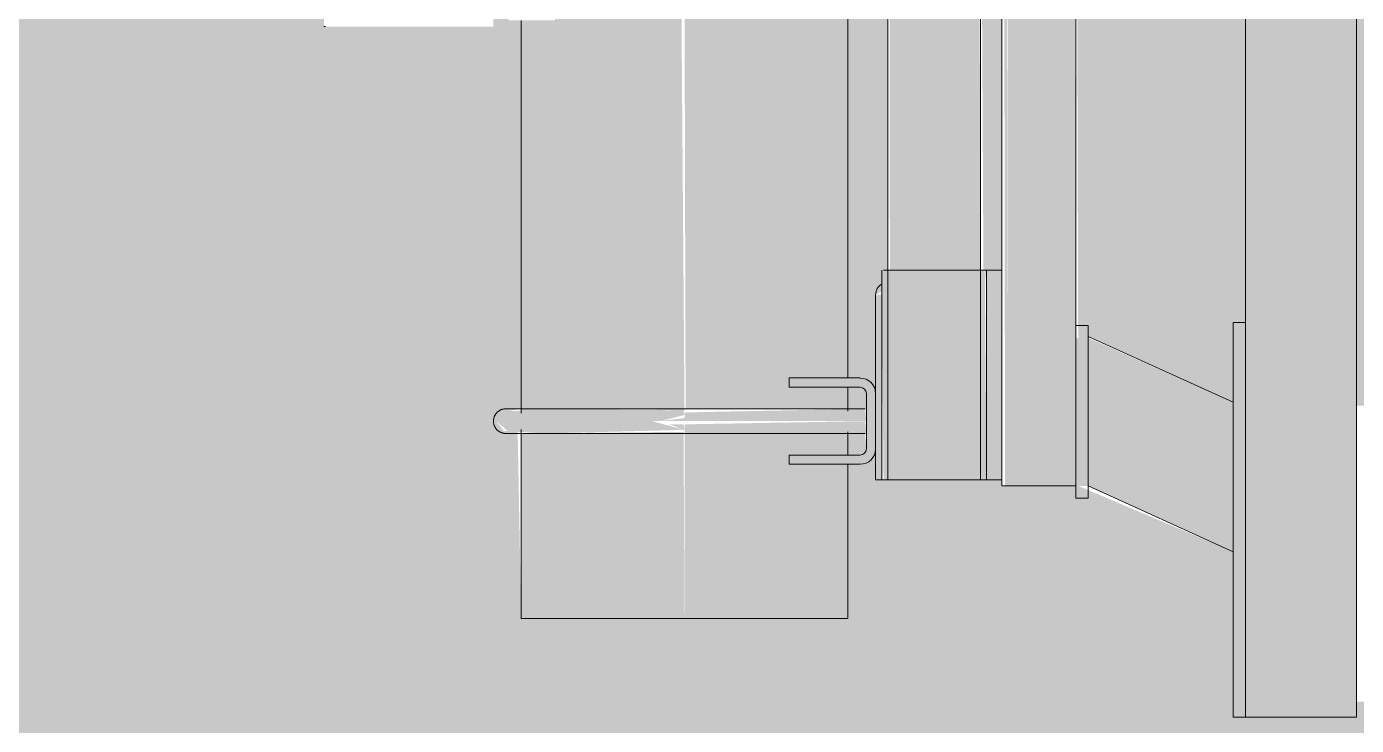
# Model space of a CAD drawing. Header units: inches. Extents: x -54880 to -186, y -132 to 853.
# Drawn here: x -25832.36 to -25805.39, y 113.83 to 128 of the extents above; entities that cross this region are included whole.
import ezdxf

# ---------------------------------------------------------------- set-up
doc = ezdxf.new("R2010")
doc.units = ezdxf.units.IN
doc.header["$MEASUREMENT"] = 0
doc.layers.add('A-DOOR', color=31, linetype='Continuous', lineweight=9)
doc.layers.add('Q-SPCQ', color=91, linetype='Continuous', lineweight=9)

# ---------------------------------------------------------------- blocks, each defined once
blk = doc.blocks.new('opening - opening-1034286-Section 13')
at = {"layer": 'A-DOOR'}
h = blk.add_hatch(color=256, dxfattribs=at)
h.paths.add_polyline_path([(-26260.64, 0), (-26010.64, 0), (-26010.64, 1), (-25985.89, 1), (-25985.89, 142.018), (-25989.828, 142.018), (-25989.828, 145), (-26260.64, 145), (-26260.64, 20.139)], flags=0)
h.paths.add_polyline_path([(-25975.89, 1), (-25845.39, 1), (-25845.39, 36), (-25739.515, 36), (-25739.515, 142.018), (-25805.39, 142.018), (-25805.39, 120.312), (-25780.838, 120.258), (-25780.64, 120), (-25780.953, 119.705), (-25781.186, 119.581), (-25783.039, 116.41), (-25784.007, 114.949), (-25785.296, 113.253), (-25785.91, 109.563), (-25786.203, 107.316), (-25786.348, 104.503), (-25786.388, 101.312), (-25794.204, 101.312), (-25794.223, 106.007), (-25794.565, 109.225), (-25795.313, 113.294), (-25795.765, 113.999), (-25797.117, 115.831), (-25798.745, 118.505), (-25799.408, 119.696), (-25799.692, 119.742), (-25799.832, 119.812), (-25800.14, 119.738), (-25800.14, 117.812), (-25803.64, 114.312), (-25805.39, 114.312), (-25805.39, 114), (-25807.89, 114), (-25807.89, 117.353), (-25811.032, 118.688), (-25812.578, 118.688), (-25812.578, 118.813), (-25815.14, 118.813), (-25815.14, 119.437), (-25815.328, 119.437), (-25815.352, 119.75), (-25815.703, 119.75), (-25815.703, 119.312), (-25815.453, 119.312), (-25815.453, 119.125), (-25815.703, 119.125), (-25815.703, 116), (-25822.328, 116), (-25822.399, 119.794), (-25822.678, 119.799), (-25822.831, 120), (-25822.601, 120.202), (-25822.328, 120.25), (-25822.328, 128.125), (-25822.578, 128.125), (-25822.578, 128.312), (-25822.328, 128.312), (-25822.328, 128.75), (-25822.703, 128.75), (-25822.703, 128.437), (-25822.89, 128.437), (-25822.89, 128), (-25826.328, 128), (-25826.328, 130.75), (-25826.453, 130.75), (-25826.535, 135.625), (-25828.522, 135.618), (-25828.968, 135.46), (-25832.357, 141.966), (-25832.422, 128.815), (-25832.698, 126.619), (-25833.358, 124.382), (-25834.454, 122.181), (-25836.011, 120.12), (-25838.144, 118.241), (-25840.117, 117.019), (-25842.943, 116.008), (-25845.065, 115.611), (-25847.649, 115.611), (-25850.35, 116.148), (-25852.949, 117.237), (-25853.668, 117.645), (-25855.376, 118.846), (-25857.082, 120.552), (-25858.666, 122.948), (-25859.645, 125.237), (-25860.164, 127.348), (-25860.357, 130.469), (-25860.357, 142.018), (-25944.544, 142.018), (-25944.601, 130.695), (-25944.858, 128.341), (-25945.352, 126.458), (-25946.691, 123.603), (-25948.86, 120.918), (-25949.803, 120.053), (-25951.581, 118.793), (-25953.488, 117.828), (-25955.43, 117.206), (-25958.544, 116.878), (-25961.241, 117.117), (-25963.4, 117.787), (-25965.921, 119.044), (-25967.612, 120.323), (-25968.557, 121.274), (-25969.125, 121.956), (-25970.512, 123.868), (-25971.237, 125.147), (-25972.177, 128.035), (-25972.362, 129.351), (-25972.544, 131.607), (-25972.544, 142.018), (-25975.89, 142.018), (-25975.89, 95.159)], flags=0)
h.paths.add_polyline_path([(-25815.703, 120.25), (-25815.328, 120.25), (-25815.328, 120.562), (-25815.14, 120.562), (-25815.14, 122.563), (-25815.01, 122.634), (-25814.901, 123.063), (-25814.89, 123.063), (-25814.89, 134.687), (-25815.14, 134.687), (-25815.14, 135.125), (-25815.328, 135.125), (-25815.352, 135.437), (-25815.703, 135.437), (-25815.703, 135), (-25815.453, 135), (-25815.453, 134.812), (-25815.703, 134.812), (-25815.631, 129.208), (-25815.352, 129.2), (-25815.199, 129), (-25815.429, 128.797), (-25815.703, 128.75), (-25815.703, 120.875), (-25815.453, 120.875), (-25815.453, 120.687), (-25815.703, 120.687)], flags=0)
h.paths.add_polyline_path([(-25807.89, 120.384), (-25807.89, 122), (-25807.64, 122), (-25807.64, 142.018), (-25808.069, 142.018), (-25811.078, 137.708), (-25811.032, 121.688), (-25810.759, 121.688)], flags=0)
h.paths.add_polyline_path([(-25812.89, 122.688), (-25812.887, 123.063), (-25812.578, 123.063), (-25812.578, 134.687), (-25813.015, 134.687), (-25812.953, 123.063), (-25812.926, 123.063)], flags=0)
h.paths.add_polyline_path([(-25822.328, 129.25), (-25822.328, 129.687), (-25822.578, 129.687), (-25822.578, 129.875), (-25822.328, 129.875), (-25822.399, 135.481), (-25822.678, 135.486), (-25822.831, 135.687), (-25822.601, 135.89), (-25822.328, 135.937), (-25822.328, 142.018), (-25824.453, 142.018), (-25824.43, 137.75), (-25824.328, 137.75), (-25824.364, 130.75), (-25824.453, 130.75), (-25824.368, 130), (-25822.89, 130), (-25822.89, 129.562), (-25822.703, 129.562), (-25822.703, 129.25)], flags=0)
h.paths.add_polyline_path([(-25815.328, 135.937), (-25815.328, 136.25), (-25815.14, 136.25), (-25815.14, 136.687), (-25814.89, 136.687), (-25814.89, 142.018), (-25815.703, 142.018), (-25815.703, 136.562), (-25815.453, 136.562), (-25815.453, 136.375), (-25815.703, 136.375), (-25815.703, 135.937), (-25815.352, 135.937)], flags=0)
h.paths.add_polyline_path([(-25812.729, 136.687), (-25812.578, 136.687), (-25812.64, 142.018), (-25813.015, 142.018), (-25813.015, 136.687), (-25812.739, 136.687)], flags=0)
h.paths.add_polyline_path([(-25826.512, 137.375), (-25826.453, 137.375), (-25826.417, 137.75), (-25826.328, 137.75), (-25826.328, 142.018), (-25830.27, 142.018), (-25827.851, 137.375), (-25826.535, 137.375)], flags=0)
h.paths.add_polyline_path([(-25811.078, 138.144), (-25808.374, 142.018), (-25811.078, 142.018)], flags=0)
blk = doc.blocks.new('Basketball_Backstop-Performance_Sports_Systems-3103-Ceiling_Hung - 27_-0_ to 27_-11 7_8_-V63-Section 13')
at = {"layer": 'Q-SPCQ'}
h = blk.add_hatch(color=256, dxfattribs=at)
h.paths.add_polyline_path([(-25819.873, 116), (-25819.015, 116), (-25819.035, 119.783), (-25822.328, 119.75), (-25822.328, 116), (-25820.671, 116)], flags=0)
h.paths.add_polyline_path([(-25819.015, 120.217), (-25819.081, 128.75), (-25822.328, 128.75), (-25822.319, 128.312), (-25821.64, 128.312), (-25821.64, 128.125), (-25822.328, 128.125), (-25822.325, 120.204), (-25821.34, 120.233), (-25820.11, 120.242), (-25819.037, 120.217)], flags=0)
h.paths.add_polyline_path([(-25819.505, 120), (-25819.015, 120.125), (-25819.037, 120.207), (-25819.359, 120.065)], flags=0)
h.paths.add_polyline_path([(-25819.015, 119.823), (-25819.036, 119.938), (-25819.326, 119.935), (-25819.035, 119.83)], flags=0)
h.paths.add_polyline_path([(-25822.188, 129.25), (-25819.015, 129.25), (-25819.015, 135.471), (-25822.328, 135.438), (-25822.318, 129.875), (-25821.64, 129.875), (-25821.64, 129.687), (-25822.328, 129.687), (-25822.319, 129.25), (-25822.215, 129.25)], flags=0)
h.paths.add_polyline_path([(-25819.015, 135.904), (-25819.015, 152.543), (-25819.801, 152.543), (-25820.11, 161.788), (-25820.892, 161.753), (-25822.328, 161.75), (-25822.314, 135.891), (-25821.275, 135.925), (-25820.11, 135.929), (-25819.118, 135.906)], flags=0)
h.paths.add_polyline_path([(-25819.505, 135.687), (-25819.015, 135.812), (-25819.015, 135.904), (-25819.359, 135.752)], flags=0)
h.paths.add_polyline_path([(-25819.015, 135.511), (-25819.015, 135.623), (-25819.326, 135.623), (-25819.117, 135.547)], flags=0)
h.paths.add_polyline_path([(-25821.971, 162.187), (-25820.078, 162.248), (-25821.884, 224.125), (-25822.328, 224.125), (-25822.296, 162.203), (-25822.097, 162.193)], flags=0)
h.paths.add_polyline_path([(-25819.015, 187.186), (-25819.015, 224.75), (-25820.088, 224.75), (-25819.065, 188.934)], flags=0)
h.paths.add_polyline_path([(-25821.998, 224.312), (-25821.851, 224.312), (-25821.884, 224.75), (-25822.328, 224.75), (-25822.254, 224.312), (-25822.215, 224.312)], flags=0)
h.paths.add_polyline_path([(-25819.015, 225.25), (-25819.015, 281.375), (-25821.149, 281.375), (-25821.149, 280.937), (-25821.579, 280.918), (-25821.609, 278.02), (-25820.102, 225.25), (-25819.582, 225.25)], flags=0)
h.paths.add_polyline_path([(-25821.884, 225.25), (-25821.877, 225.25), (-25821.973, 225.687), (-25822.328, 225.687), (-25822.253, 225.25), (-25821.973, 225.25)], flags=0)
h.paths.add_polyline_path([(-25822.253, 225.875), (-25821.895, 225.875), (-25822.328, 240.51), (-25822.328, 225.875)], flags=0)
h = blk.add_hatch(color=256, dxfattribs=at)
h.paths.add_polyline_path([(-25819.015, 116), (-25815.703, 116), (-25815.703, 119.125), (-25816.39, 119.125), (-25816.39, 119.312), (-25815.703, 119.312), (-25815.703, 119.75), (-25819.015, 119.75), (-25819.015, 118.602)], flags=0)
h.paths.add_polyline_path([(-25815.703, 120.25), (-25815.703, 120.687), (-25816.39, 120.687), (-25816.39, 120.875), (-25815.703, 120.875), (-25815.703, 128.788), (-25817.107, 128.752), (-25819.015, 128.75), (-25818.993, 120.25), (-25815.813, 120.25)], flags=0)
h.paths.add_polyline_path([(-25819.015, 129.217), (-25816.524, 129.221), (-25815.703, 129.208), (-25815.703, 134.812), (-25816.39, 134.812), (-25816.39, 135), (-25815.703, 135), (-25815.703, 135.437), (-25819.015, 135.437), (-25819.015, 129.241)], flags=0)
h.paths.add_polyline_path([(-25818.525, 129), (-25819.015, 129.125), (-25818.948, 129.056)], flags=0)
h.paths.add_polyline_path([(-25819.015, 128.823), (-25818.525, 129), (-25819.015, 128.875)], flags=0)
h.paths.add_polyline_path([(-25816.673, 135.937), (-25815.703, 135.937), (-25815.703, 136.375), (-25816.39, 136.375), (-25816.39, 136.562), (-25815.703, 136.562), (-25815.785, 161.125), (-25816.39, 161.125), (-25816.39, 161.312), (-25815.703, 161.312), (-25815.784, 161.75), (-25818.289, 161.75), (-25818.282, 160.801), (-25818.307, 152.543), (-25819.015, 152.543), (-25819.015, 135.937), (-25817.276, 135.937)], flags=0)
h.paths.add_polyline_path([(-25816.147, 162.25), (-25815.703, 162.25), (-25815.784, 162.687), (-25816.39, 162.687), (-25816.39, 162.875), (-25815.703, 162.875), (-25815.741, 224.784), (-25817.107, 224.752), (-25819.015, 224.75), (-25819.015, 187.186), (-25818.282, 162.25), (-25816.39, 162.25)], flags=0)
h.paths.add_polyline_path([(-25819.015, 225.217), (-25816.325, 225.206), (-25815.703, 225.208), (-25815.703, 281.375), (-25819.015, 281.375), (-25819.015, 225.241)], flags=0)
h.paths.add_polyline_path([(-25818.525, 225), (-25819.015, 225.125), (-25819.015, 225.065)], flags=0)
h.paths.add_polyline_path([(-25819.015, 224.823), (-25818.525, 225), (-25819.015, 224.875)], flags=0)
h = blk.add_hatch(color=256, dxfattribs=at)
h.paths.add_polyline_path([(-25813.953, 123.063), (-25813.953, 147.188), (-25814.89, 147.188), (-25814.85, 123.063), (-25813.975, 123.063)], flags=0)
h.paths.add_polyline_path([(-25814.858, 164.313), (-25814.89, 164.313), (-25814.886, 160.801)], flags=0)
h.paths.add_polyline_path([(-25813.953, 160.188), (-25813.953, 164.313), (-25814.858, 164.313), (-25814.858, 160.188), (-25814.173, 160.188)], flags=0)
h = blk.add_hatch(color=256, dxfattribs=at)
h.paths.add_polyline_path([(-25813.93, 123.063), (-25813.015, 123.063), (-25813.082, 147.188), (-25813.953, 147.188), (-25813.953, 123.063)], flags=0)
h.paths.add_polyline_path([(-25813.953, 160.188), (-25813.015, 160.188), (-25813.047, 164.313), (-25813.953, 164.313), (-25813.953, 160.801)], flags=0)
for points in [[(-25812.453, 118.688), (-25812.515, 160.188), (-25812.578, 160.188), (-25812.515, 118.688), (-25812.485, 118.688)], [(-25811.203, 118.688), (-25811.203, 154.313), (-25812.39, 154.313), (-25812.39, 154.563), (-25811.203, 154.563), (-25811.203, 160.188), (-25812.453, 160.188), (-25812.453, 118.688)], [(-25807.64, 114), (-25805.39, 114), (-25805.39, 156), (-25807.64, 156), (-25807.64, 123.291)], [(-25814.228, 118.813), (-25813.953, 118.813), (-25813.953, 123.063), (-25814.979, 123.063), (-25815.015, 122.563), (-25814.979, 118.813), (-25814.484, 118.813)], [(-25813.953, 118.813), (-25812.89, 118.813), (-25812.926, 123.063), (-25813.953, 123.063), (-25813.953, 120.947)], [(-25812.89, 118.813), (-25812.578, 118.813), (-25812.578, 123.063), (-25812.89, 123.063), (-25812.89, 120.947)], [(-25815.14, 118.813), (-25815.015, 118.813), (-25815.015, 122.563), (-25815.14, 122.563), (-25815.14, 120.947)], [(-25807.64, 114), (-25807.64, 122), (-25807.89, 122), (-25807.89, 114)], [(-25811.032, 118.688), (-25810.828, 118.688), (-25810.828, 121.688), (-25811.078, 121.688), (-25811.078, 118.688)], [(-25807.89, 117.353), (-25807.89, 120.384), (-25810.828, 121.688), (-25810.828, 118.688)], [(-25815.328, 120), (-25815.352, 120.25), (-25819.015, 120.177), (-25819.015, 120), (-25815.352, 120)], [(-25821.886, 119.75), (-25819.015, 119.823), (-25819.672, 120), (-25822.831, 120), (-25822.601, 119.797), (-25821.939, 119.755)], [(-25815.328, 119.75), (-25815.352, 120), (-25819.015, 119.935), (-25819.015, 119.75), (-25815.352, 119.75)]]:
    blk.add_hatch(color=256, dxfattribs=at).paths.add_polyline_path(points, flags=0)
h = blk.add_hatch(color=256, dxfattribs=at)
h.paths.add_polyline_path([(-25811.203, 118.688), (-25811.078, 118.688), (-25811.144, 154.313), (-25811.203, 154.313), (-25811.203, 120.947)], flags=0)
h.paths.add_polyline_path([(-25811.175, 154.563), (-25811.078, 154.563), (-25811.14, 160.188), (-25811.203, 160.188), (-25811.203, 154.563)], flags=0)
h = blk.add_hatch(color=256, dxfattribs=at)
h.paths.add_polyline_path([(-25815.453, 119.125), (-25815.453, 119.312), (-25816.39, 119.312), (-25816.39, 119.125)], flags=0)
h.paths.add_polyline_path([(-25815.328, 119.437), (-25815.14, 119.437), (-25815.14, 120.562), (-25815.328, 120.562)], flags=0)
h.paths.add_polyline_path([(-25815.453, 120.687), (-25815.453, 120.875), (-25816.39, 120.875), (-25816.39, 120.687)], flags=0)
h = blk.add_hatch(color=256, dxfattribs=at)
h.paths.add_polyline_path([(-25819.015, 120), (-25819.015, 120.065), (-25819.505, 120)], flags=0)
h.paths.add_polyline_path([(-25819.505, 120), (-25819.015, 120.217), (-25821.123, 120.248), (-25822.678, 120.2), (-25822.831, 120), (-25819.672, 120)], flags=0)
for p, q in [((-25814.89, 164.313), (-25814.89, 118.813)), ((-25812.578, 160.188), (-25812.578, 123.063)), ((-25807.64, 114), (-25807.64, 156)), ((-25805.39, 156), (-25805.39, 114)), ((-25811.078, 118.688), (-25811.078, 154.313)), ((-25813.015, 118.813), (-25813.015, 147.188)), ((-25815.703, 120.875), (-25815.703, 128.828)), ((-25822.328, 128.125), (-25822.328, 120.161)), ((-25826.296, 128), (-25826.328, 128)), ((-25815.015, 123.063), (-25815.015, 118.813)), ((-25815.015, 123.063), (-25815.015, 122.779)), ((-25814.979, 123.063), (-25813.953, 123.063)), ((-25814.979, 123.063), (-25814.979, 123.063)), ((-25813.953, 123.063), (-25812.89, 123.063)), ((-25812.89, 123.063), (-25812.578, 123.063)), ((-25812.89, 123.063), (-25812.89, 118.813)), ((-25812.578, 123.063), (-25812.578, 118.813)), ((-25815.015, 122.563), (-25815.015, 122.779)), ((-25815.015, 122.779), (-25815.015, 122.563)), ((-25815.14, 122.563), (-25815.14, 118.813)), ((-25815.015, 118.813), (-25815.015, 122.563)), ((-25810.828, 121.938), (-25811.078, 121.938)), ((-25810.828, 121.938), (-25810.828, 121.688)), ((-25810.828, 121.752), (-25810.828, 121.938)), ((-25807.89, 114), (-25807.89, 122)), ((-25807.64, 122), (-25807.89, 122)), ((-25807.64, 122), (-25807.64, 114)), ((-25807.89, 120.384), (-25810.828, 121.719)), ((-25810.828, 121.688), (-25810.828, 118.688)), ((-25816.89, 120.875), (-25816.89, 120.687)), ((-25816.775, 120.875), (-25816.89, 120.875)), ((-25816.89, 120.875), (-25816.39, 120.875)), ((-25816.89, 120.875), (-25816.89, 120.687)), ((-25816.383, 120.875), (-25816.504, 120.875)), ((-25815.453, 120.875), (-25816.39, 120.875)), ((-25816.39, 120.687), (-25816.89, 120.687)), ((-25816.89, 120.687), (-25816.775, 120.687)), ((-25816.504, 120.687), (-25816.383, 120.687)), ((-25816.39, 120.687), (-25815.453, 120.687)), ((-25815.703, 120.204), (-25815.703, 120.687)), ((-25815.328, 120.562), (-25815.328, 119.437)), ((-25815.352, 120.25), (-25819.015, 120.25)), ((-25822.328, 119.828), (-25822.328, 116)), ((-25819.015, 119.75), (-25815.352, 119.75)), ((-25815.703, 119.312), (-25815.703, 119.783)), ((-25816.89, 119.312), (-25816.89, 119.125)), ((-25816.775, 119.312), (-25816.89, 119.312)), ((-25816.89, 119.312), (-25816.39, 119.312)), ((-25816.89, 119.312), (-25816.89, 119.125)), ((-25816.383, 119.312), (-25816.504, 119.312)), ((-25816.39, 119.312), (-25815.453, 119.312)), ((-25816.39, 119.125), (-25816.89, 119.125)), ((-25816.89, 119.125), (-25816.775, 119.125)), ((-25816.504, 119.125), (-25816.383, 119.125)), ((-25815.453, 119.125), (-25816.39, 119.125)), ((-25815.703, 116), (-25815.703, 119.125)), ((-25815.14, 118.813), (-25815.015, 118.813)), ((-25813.953, 118.813), (-25815.015, 118.813)), ((-25812.89, 118.813), (-25813.953, 118.813)), ((-25812.578, 118.813), (-25812.89, 118.813)), ((-25812.578, 118.813), (-25812.578, 118.688)), ((-25812.453, 118.688), (-25812.578, 118.688)), ((-25811.203, 118.688), (-25812.453, 118.688)), ((-25811.078, 118.688), (-25811.203, 118.688)), ((-25811.078, 118.688), (-25811.078, 118.438)), ((-25811.078, 118.438), (-25811.078, 118.688)), ((-25810.828, 118.688), (-25807.89, 117.353)), ((-25810.828, 118.688), (-25810.828, 118.438)), ((-25810.828, 118.438), (-25810.828, 118.688)), ((-25811.078, 118.438), (-25810.828, 118.438)), ((-25819.015, 116), (-25822.328, 116)), ((-25815.703, 116), (-25819.015, 116)), ((-25807.89, 114), (-25807.64, 114)), ((-25805.39, 114), (-25807.64, 114))]:
    blk.add_line(p, q, dxfattribs=at)
at = {"layer": 'Q-SPCQ', "flags": 128}
for points in [[(-25822.89, 120), (-25822.89, 120.01), (-25822.889, 120.02), (-25822.888, 120.03), (-25822.887, 120.04), (-25822.885, 120.05), (-25822.883, 120.059), (-25822.88, 120.069), (-25822.878, 120.079), (-25822.874, 120.088), (-25822.87, 120.097), (-25822.866, 120.106), (-25822.862, 120.115), (-25822.857, 120.124), (-25822.852, 120.133), (-25822.847, 120.141), (-25822.841, 120.149), (-25822.835, 120.157), (-25822.828, 120.165), (-25822.821, 120.172), (-25822.814, 120.179), (-25822.807, 120.186), (-25822.8, 120.193), (-25822.792, 120.199), (-25822.784, 120.205), (-25822.775, 120.21), (-25822.767, 120.216), (-25822.758, 120.22), (-25822.749, 120.225), (-25822.74, 120.229), (-25822.731, 120.233), (-25822.721, 120.236), (-25822.712, 120.24), (-25822.702, 120.242), (-25822.693, 120.244), (-25822.683, 120.246), (-25822.673, 120.248), (-25822.663, 120.249), (-25822.653, 120.25), (-25822.643, 120.25), (-25822.64, 120.25)], [(-25819.015, 120.25), (-25819.16, 120.25), (-25819.305, 120.25), (-25819.449, 120.25), (-25819.593, 120.25), (-25819.735, 120.25), (-25819.877, 120.25), (-25820.017, 120.25), (-25820.156, 120.25), (-25820.292, 120.25), (-25820.427, 120.25), (-25820.559, 120.25), (-25820.689, 120.25), (-25820.816, 120.25), (-25820.941, 120.25), (-25821.062, 120.25), (-25821.18, 120.25), (-25821.295, 120.25), (-25821.405, 120.25), (-25821.513, 120.25), (-25821.616, 120.25), (-25821.715, 120.25), (-25821.809, 120.25), (-25821.899, 120.25), (-25821.985, 120.25), (-25822.066, 120.25), (-25822.141, 120.25), (-25822.212, 120.25), (-25822.278, 120.25), (-25822.339, 120.25), (-25822.394, 120.25), (-25822.444, 120.25), (-25822.488, 120.25), (-25822.527, 120.25), (-25822.56, 120.25), (-25822.587, 120.25), (-25822.609, 120.25), (-25822.625, 120.25), (-25822.636, 120.25), (-25822.64, 120.25), (-25822.64, 120.25)], [(-25822.64, 120.25), (-25822.637, 120.25), (-25822.629, 120.25), (-25822.614, 120.25), (-25822.594, 120.25), (-25822.568, 120.25), (-25822.536, 120.25), (-25822.499, 120.25), (-25822.456, 120.25), (-25822.408, 120.25), (-25822.354, 120.25)], [(-25822.64, 119.75), (-25822.65, 119.75), (-25822.66, 119.751), (-25822.67, 119.752), (-25822.68, 119.753), (-25822.69, 119.755), (-25822.7, 119.757), (-25822.709, 119.76), (-25822.719, 119.763), (-25822.728, 119.766), (-25822.738, 119.77), (-25822.747, 119.774), (-25822.756, 119.778), (-25822.764, 119.783), (-25822.773, 119.788), (-25822.781, 119.794), (-25822.79, 119.799), (-25822.797, 119.806), (-25822.805, 119.812), (-25822.812, 119.819), (-25822.82, 119.826), (-25822.826, 119.833), (-25822.833, 119.841), (-25822.839, 119.849), (-25822.845, 119.857), (-25822.851, 119.865), (-25822.856, 119.873), (-25822.861, 119.882), (-25822.865, 119.891), (-25822.869, 119.9), (-25822.873, 119.909), (-25822.877, 119.919), (-25822.88, 119.928), (-25822.882, 119.938), (-25822.885, 119.948), (-25822.887, 119.958), (-25822.888, 119.967), (-25822.889, 119.977), (-25822.89, 119.987), (-25822.89, 119.997), (-25822.89, 120)], [(-25822.339, 119.75), (-25822.394, 119.75), (-25822.444, 119.75), (-25822.488, 119.75), (-25822.527, 119.75), (-25822.56, 119.75), (-25822.587, 119.75), (-25822.609, 119.75), (-25822.625, 119.75), (-25822.636, 119.75), (-25822.64, 119.75), (-25822.64, 119.75)], [(-25822.64, 119.75), (-25822.637, 119.75), (-25822.629, 119.75), (-25822.614, 119.75), (-25822.594, 119.75), (-25822.568, 119.75), (-25822.536, 119.75), (-25822.499, 119.75), (-25822.456, 119.75), (-25822.408, 119.75), (-25822.354, 119.75), (-25822.295, 119.75), (-25822.231, 119.75), (-25822.161, 119.75), (-25822.087, 119.75), (-25822.007, 119.75), (-25821.923, 119.75), (-25821.834, 119.75), (-25821.741, 119.75), (-25821.643, 119.75), (-25821.541, 119.75), (-25821.435, 119.75), (-25821.325, 119.75), (-25821.211, 119.75), (-25821.094, 119.75), (-25820.974, 119.75), (-25820.85, 119.75), (-25820.724, 119.75), (-25820.595, 119.75), (-25820.463, 119.75), (-25820.329, 119.75), (-25820.193, 119.75), (-25820.055, 119.75), (-25819.915, 119.75), (-25819.774, 119.75), (-25819.631, 119.75), (-25819.488, 119.75), (-25819.344, 119.75), (-25819.199, 119.75), (-25819.054, 119.75), (-25819.015, 119.75)]]:
    blk.add_lwpolyline(points, dxfattribs=at)
at = {"layer": 'Q-SPCQ'}
for centre, radius, start, end in [((-25814.89, 122.563), 0.25, 120, 180), ((-25815.453, 120.562), 0.312, 0, 90), ((-25815.453, 120.562), 0.125, 0, 90), ((-25815.453, 119.437), 0.312, 270, 0), ((-25815.453, 119.437), 0.125, 270, 0)]:
    blk.add_arc(centre, radius, start, end, dxfattribs=at)

msp = doc.modelspace()

# ---------------------------------------------------------------- block references
at = {"layer": 'A-DOOR'}
msp.add_blockref('opening - opening-1034286-Section 13', (0, 0), dxfattribs=at)
at = {"layer": 'Q-SPCQ'}
msp.add_blockref('Basketball_Backstop-Performance_Sports_Systems-3103-Ceiling_Hung - 27_-0_ to 27_-11 7_8_-V63-Section 13', (0, 0), dxfattribs=at)

doc.saveas('drawing.dxf')
